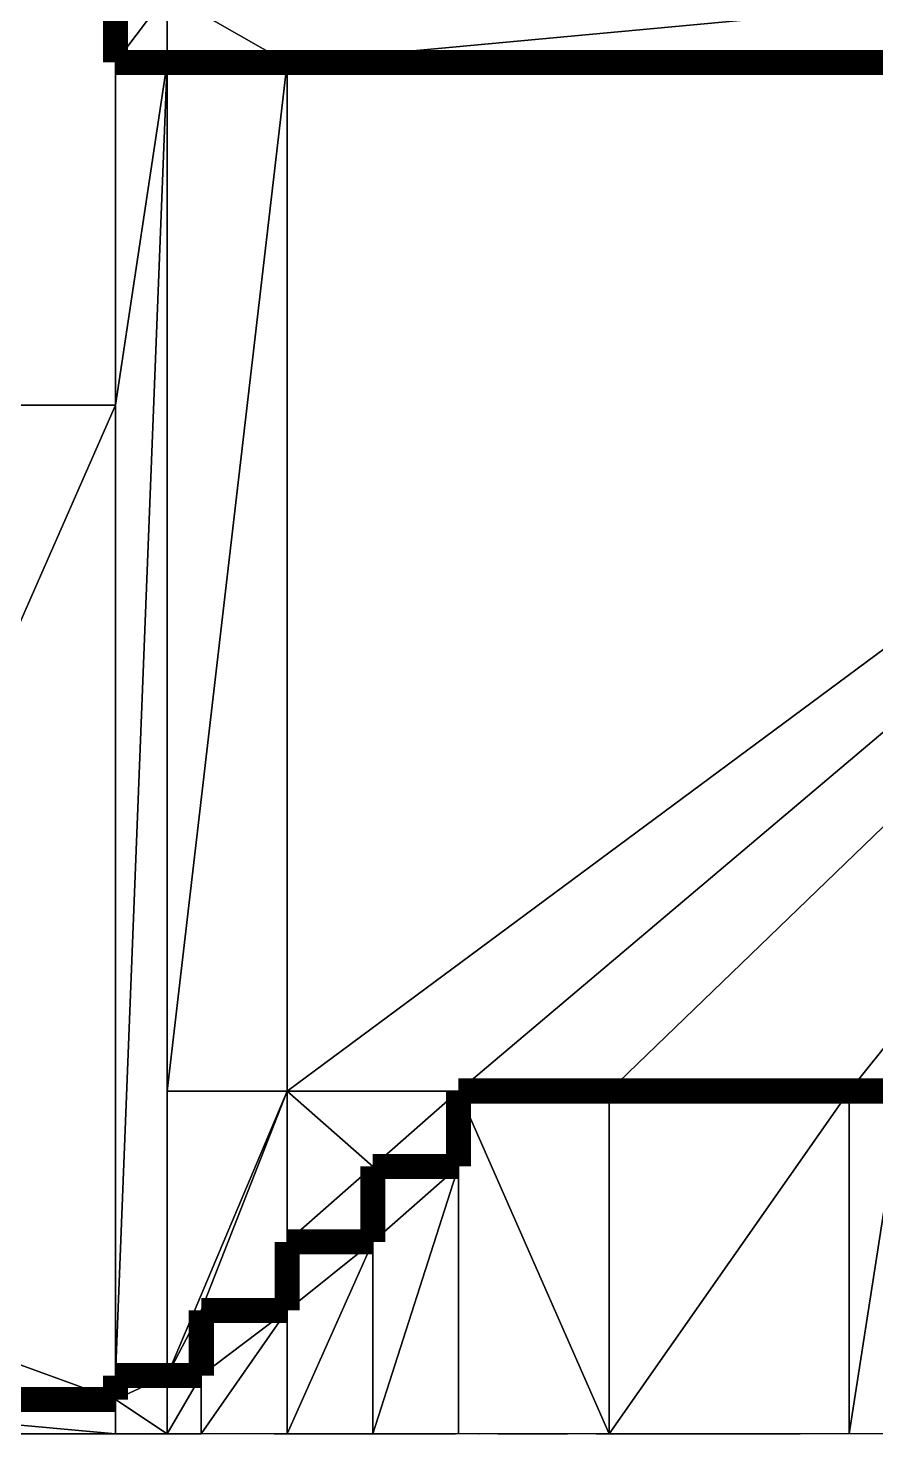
# Model space of a CAD drawing. Extents: x -8.7 to 13.2, y -5.7 to 3.8.
# Drawn here: x -0.156 to 2.317, y -5.648 to -1.548 of the extents above; entities that cross this region are included whole.
import ezdxf

# ---------------------------------------------------------------- set-up
doc = ezdxf.new("R2010")
doc.units = 0
doc.layers.get('0').update_dxf_attribs({"linetype": 'CONTINUOUS'})
doc.layers.add('SECTIONCUTEDGES', color=7, linetype='CONTINUOUS')

msp = doc.modelspace()

# ---------------------------------------------------------------- linework, layer by layer
for p, q in [((0.0992, -1.6478), (0.0992, -2.6478)), ((0.2492, -1.6478), (0.2492, -4.6478)), ((0.5992, -4.6478), (0.5992, -1.6478)), ((0.0992, -2.6478), (-1.0008, -2.6478)), ((0.0992, -2.6478), (0.0992, -5.4778)), ((0.2492, -5.4778), (0.2492, -4.6478)), ((0.2492, -4.6478), (0.5992, -4.6478)), ((0.5992, -4.6478), (1.0992, -4.6478)), ((1.539, -5.6478), (1.539, -4.6478)), ((2.239, -5.6478), (2.239, -4.6478)), ((1.0992, -5.6478), (1.0992, -4.8678)), ((0.8492, -5.6478), (0.8492, -5.0878)), ((0.5992, -5.6478), (0.5992, -5.2878)), ((0.2492, -5.6478), (0.2492, -5.4778)), ((0.3492, -5.6478), (0.3492, -5.4778)), ((0.0992, -5.6478), (0.0992, -5.5478)), ((-1.0008, -5.6478), (0.0992, -5.6478)), ((0.0992, -5.6478), (0.2492, -5.6478)), ((0.2492, -5.6478), (0.3492, -5.6478)), ((0.5992, -5.6478), (0.3492, -5.6478)), ((0.539, -5.6478), (0.5391, -5.6478)), ((0.5391, -5.6478), (0.5393, -5.6478)), ((0.5621, -5.6478), (0.5624, -5.6478)), ((0.5624, -5.6478), (0.5628, -5.6478)), ((0.5628, -5.6478), (0.5633, -5.6478)), ((0.5633, -5.6478), (0.5639, -5.6478)), ((0.5639, -5.6478), (0.5646, -5.6478)), ((0.564, -5.6478), (1.0565, -5.6478)), ((0.5646, -5.6478), (0.5654, -5.6478)), ((0.5654, -5.6478), (0.5662, -5.6478)), ((0.5662, -5.6478), (0.5672, -5.6478)), ((0.5672, -5.6478), (0.5682, -5.6478)), ((0.5682, -5.6478), (0.5693, -5.6478)), ((0.5693, -5.6478), (0.5705, -5.6478)), ((0.5705, -5.6478), (0.5718, -5.6478)), ((0.5718, -5.6478), (0.5731, -5.6478)), ((0.5731, -5.6478), (0.5745, -5.6478)), ((0.5745, -5.6478), (0.5759, -5.6478)), ((0.5759, -5.6478), (0.5774, -5.6478)), ((0.5774, -5.6478), (0.5789, -5.6478)), ((0.5789, -5.6478), (0.5804, -5.6478)), ((0.5804, -5.6478), (0.582, -5.6478)), ((0.582, -5.6478), (0.5836, -5.6478)), ((0.5836, -5.6478), (0.5852, -5.6478)), ((0.5852, -5.6478), (0.5868, -5.6478)), ((0.587, -5.6478), (0.6387, -5.6478)), ((0.5992, -5.6478), (0.8492, -5.6478)), ((0.6387, -5.6478), (0.647, -5.6478)), ((0.647, -5.6478), (0.6519, -5.6478)), ((0.6519, -5.6478), (0.6578, -5.6478)), ((0.6578, -5.6478), (0.6646, -5.6478)), ((0.6646, -5.6478), (0.6723, -5.6478)), ((0.6723, -5.6478), (0.6809, -5.6478)), ((0.6809, -5.6478), (0.689, -5.6478)), ((0.6849, -5.6478), (0.6856, -5.6478)), ((0.6856, -5.6478), (0.6875, -5.6478)), ((0.6875, -5.6478), (0.6906, -5.6478)), ((0.689, -5.6478), (0.6978, -5.6478)), ((0.6906, -5.6478), (0.695, -5.6478)), ((0.695, -5.6478), (0.6988, -5.6478)), ((0.6978, -5.6478), (0.7073, -5.6478)), ((0.6988, -5.6478), (0.7034, -5.6478)), ((0.7034, -5.6478), (0.7087, -5.6478)), ((0.7073, -5.6478), (0.7174, -5.6478)), ((0.7087, -5.6478), (0.7148, -5.6478)), ((0.7148, -5.6478), (0.7215, -5.6478)), ((0.7174, -5.6478), (0.7281, -5.6478)), ((0.7215, -5.6478), (0.7275, -5.6478)), ((0.7275, -5.6478), (0.7339, -5.6478)), ((0.7281, -5.6478), (0.7394, -5.6478)), ((0.7339, -5.6478), (0.7409, -5.6478)), ((0.7394, -5.6478), (0.7475, -5.6478)), ((0.7409, -5.6478), (0.7483, -5.6478)), ((0.7475, -5.6478), (0.7559, -5.6478)), ((0.7483, -5.6478), (0.7562, -5.6478)), ((0.7559, -5.6478), (0.7646, -5.6478)), ((0.7562, -5.6478), (0.7645, -5.6478)), ((0.7588, -5.6478), (0.7589, -5.6478)), ((0.7589, -5.6478), (0.7592, -5.6478)), ((0.7592, -5.6478), (0.7598, -5.6478)), ((0.7598, -5.6478), (0.7605, -5.6478)), ((0.7605, -5.6478), (0.7615, -5.6478)), ((0.7615, -5.6478), (0.7626, -5.6478)), ((0.7626, -5.6478), (0.764, -5.6478)), ((0.764, -5.6478), (0.7655, -5.6478)), ((0.7645, -5.6478), (0.7697, -5.6478)), ((0.7646, -5.6478), (0.7734, -5.6478)), ((0.7655, -5.6478), (0.7672, -5.6478)), ((0.7672, -5.6478), (0.7692, -5.6478)), ((0.7692, -5.6478), (0.7712, -5.6478)), ((0.7697, -5.6478), (0.7751, -5.6478)), ((0.7712, -5.6478), (0.7735, -5.6478)), ((0.7734, -5.6478), (0.7824, -5.6478)), ((0.7735, -5.6478), (0.7759, -5.6478)), ((0.7751, -5.6478), (0.7807, -5.6478)), ((0.7759, -5.6478), (0.7784, -5.6478)), ((0.7784, -5.6478), (0.781, -5.6478)), ((0.7807, -5.6478), (0.7864, -5.6478)), ((0.781, -5.6478), (0.7838, -5.6478)), ((0.7824, -5.6478), (0.7915, -5.6478)), ((0.7838, -5.6478), (0.7867, -5.6478)), ((0.7864, -5.6478), (0.7922, -5.6478)), ((0.7867, -5.6478), (0.7897, -5.6478)), ((0.7897, -5.6478), (0.7927, -5.6478)), ((0.7915, -5.6478), (0.8007, -5.6478)), ((0.7922, -5.6478), (0.7981, -5.6478)), ((0.7927, -5.6478), (0.7959, -5.6478)), ((0.7959, -5.6478), (0.7991, -5.6478)), ((0.7981, -5.6478), (0.804, -5.6478)), ((0.7991, -5.6478), (0.8023, -5.6478)), ((0.8007, -5.6478), (0.8099, -5.6478)), ((0.8023, -5.6478), (0.8055, -5.6478)), ((0.804, -5.6478), (0.8099, -5.6478)), ((0.8055, -5.6478), (0.8088, -5.6478)), ((0.8088, -5.6478), (0.8121, -5.6478)), ((0.8099, -5.6478), (0.8192, -5.6478)), ((0.8099, -5.6478), (0.8159, -5.6478)), ((0.8121, -5.6478), (0.8153, -5.6478)), ((0.8153, -5.6478), (0.8186, -5.6478)), ((0.8159, -5.6478), (0.8218, -5.6478)), ((0.8186, -5.6478), (0.8218, -5.6478)), ((0.8192, -5.6478), (0.8284, -5.6478)), ((0.8218, -5.6478), (0.8277, -5.6478)), ((0.8218, -5.6478), (0.8249, -5.6478)), ((0.8249, -5.6478), (0.828, -5.6478)), ((0.8277, -5.6478), (0.8335, -5.6478)), ((0.828, -5.6478), (0.8309, -5.6478)), ((0.8284, -5.6478), (0.8375, -5.6478)), ((0.8309, -5.6478), (0.8338, -5.6478)), ((0.8335, -5.6478), (0.8392, -5.6478)), ((0.8338, -5.6478), (0.8366, -5.6478)), ((0.8366, -5.6478), (0.8393, -5.6478)), ((0.8375, -5.6478), (0.8465, -5.6478)), ((0.8392, -5.6478), (0.8447, -5.6478)), ((0.8393, -5.6478), (0.8418, -5.6478)), ((0.8418, -5.6478), (0.8442, -5.6478)), ((0.8442, -5.6478), (0.8464, -5.6478)), ((0.8447, -5.6478), (0.8502, -5.6478)), ((0.8464, -5.6478), (0.8485, -5.6478)), ((0.8465, -5.6478), (0.8553, -5.6478)), ((0.8485, -5.6478), (0.8504, -5.6478)), ((1.0992, -5.6478), (0.8492, -5.6478)), ((0.8502, -5.6478), (0.8554, -5.6478)), ((0.8504, -5.6478), (0.8521, -5.6478)), ((0.8521, -5.6478), (0.8537, -5.6478)), ((0.8537, -5.6478), (0.855, -5.6478)), ((0.855, -5.6478), (0.8562, -5.6478)), ((0.8553, -5.6478), (0.8639, -5.6478)), ((0.8554, -5.6478), (0.8637, -5.6478)), ((0.8562, -5.6478), (0.8571, -5.6478)), ((0.8571, -5.6478), (0.8579, -5.6478)), ((0.8579, -5.6478), (0.8584, -5.6478)), ((0.8584, -5.6478), (0.8587, -5.6478)), ((0.8587, -5.6478), (0.8588, -5.6478)), ((0.8637, -5.6478), (0.8715, -5.6478)), ((0.8639, -5.6478), (0.8724, -5.6478)), ((0.8641, -5.6478), (0.8642, -5.6478)), ((0.8641, -5.6478), (0.8646, -5.6478)), ((0.8642, -5.6478), (0.8651, -5.6478)), ((0.8646, -5.6478), (0.8659, -5.6478)), ((0.8659, -5.6478), (0.868, -5.6478)), ((0.868, -5.6478), (0.8707, -5.6478)), ((0.8707, -5.6478), (0.8742, -5.6478)), ((0.8715, -5.6478), (0.8789, -5.6478)), ((0.8724, -5.6478), (0.8805, -5.6478)), ((0.8742, -5.6478), (0.8784, -5.6478)), ((0.8784, -5.6478), (0.8832, -5.6478)), ((0.8789, -5.6478), (0.8859, -5.6478)), ((0.8805, -5.6478), (0.8917, -5.6478)), ((0.8832, -5.6478), (0.8887, -5.6478)), ((0.8859, -5.6478), (0.8924, -5.6478)), ((0.8887, -5.6478), (0.8949, -5.6478)), ((0.8917, -5.6478), (0.9025, -5.6478)), ((0.8924, -5.6478), (0.8983, -5.6478)), ((0.8949, -5.6478), (0.9017, -5.6478)), ((0.8983, -5.6478), (0.9051, -5.6478)), ((0.9017, -5.6478), (0.909, -5.6478)), ((0.9025, -5.6478), (0.9126, -5.6478)), ((0.9051, -5.6478), (0.9111, -5.6478)), ((0.909, -5.6478), (0.917, -5.6478)), ((0.9111, -5.6478), (0.9165, -5.6478)), ((0.9126, -5.6478), (0.9221, -5.6478)), ((0.9165, -5.6478), (0.9211, -5.6478)), ((0.917, -5.6478), (0.9254, -5.6478)), ((0.9211, -5.6478), (0.9249, -5.6478)), ((0.9221, -5.6478), (0.9309, -5.6478)), ((0.9249, -5.6478), (0.9293, -5.6478)), ((0.9254, -5.6478), (0.9343, -5.6478)), ((0.9293, -5.6478), (0.9324, -5.6478)), ((0.9309, -5.6478), (0.939, -5.6478)), ((0.9324, -5.6478), (0.9343, -5.6478)), ((0.9343, -5.6478), (0.9349, -5.6478)), ((0.9343, -5.6478), (0.9437, -5.6478)), ((0.939, -5.6478), (0.9476, -5.6478)), ((0.939, -5.6478), (0.949, -5.6478)), ((0.9402, -5.6478), (1.0877, -5.6478)), ((0.9437, -5.6478), (0.9535, -5.6478)), ((0.9476, -5.6478), (0.9553, -5.6478)), ((0.9535, -5.6478), (0.9637, -5.6478)), ((0.9553, -5.6478), (0.9621, -5.6478)), ((0.9591, -5.6478), (0.96, -5.6478)), ((0.96, -5.6478), (0.9619, -5.6478)), ((0.9619, -5.6478), (0.9648, -5.6478)), ((0.9621, -5.6478), (0.968, -5.6478)), ((0.9637, -5.6478), (0.9741, -5.6478)), ((0.9648, -5.6478), (0.9685, -5.6478)), ((0.968, -5.6478), (0.9728, -5.6478)), ((0.9685, -5.6478), (0.9732, -5.6478)), ((0.9728, -5.6478), (0.9812, -5.6478)), ((0.9732, -5.6478), (0.9788, -5.6478)), ((0.9741, -5.6478), (0.9849, -5.6478)), ((0.9788, -5.6478), (0.9852, -5.6478)), ((0.9849, -5.6478), (0.9959, -5.6478)), ((0.9852, -5.6478), (0.9925, -5.6478)), ((0.9925, -5.6478), (1.0006, -5.6478)), ((0.9959, -5.6478), (1.0071, -5.6478)), ((1.0006, -5.6478), (1.0094, -5.6478)), ((1.0094, -5.6478), (1.019, -5.6478)), ((1.019, -5.6478), (1.0194, -5.6478)), ((1.0369, -5.6478), (1.0385, -5.6478)), ((1.0385, -5.6478), (1.04, -5.6478)), ((1.04, -5.6478), (1.0416, -5.6478)), ((1.0416, -5.6478), (1.0431, -5.6478)), ((1.0431, -5.6478), (1.0446, -5.6478)), ((1.0446, -5.6478), (1.0461, -5.6478)), ((1.0461, -5.6478), (1.0475, -5.6478)), ((1.0475, -5.6478), (1.0489, -5.6478)), ((1.0489, -5.6478), (1.0503, -5.6478)), ((1.0503, -5.6478), (1.0516, -5.6478)), ((1.0516, -5.6478), (1.0528, -5.6478)), ((1.0528, -5.6478), (1.054, -5.6478)), ((1.054, -5.6478), (1.0551, -5.6478)), ((1.0551, -5.6478), (1.0561, -5.6478)), ((1.0561, -5.6478), (1.0571, -5.6478)), ((1.0571, -5.6478), (1.058, -5.6478)), ((1.058, -5.6478), (1.0588, -5.6478)), ((1.0588, -5.6478), (1.0595, -5.6478)), ((1.0595, -5.6478), (1.0601, -5.6478)), ((1.0601, -5.6478), (1.0607, -5.6478)), ((1.0607, -5.6478), (1.0611, -5.6478)), ((1.0611, -5.6478), (1.0614, -5.6478)), ((1.0614, -5.6478), (1.0617, -5.6478)), ((1.0813, -5.6478), (1.0814, -5.6478)), ((1.0814, -5.6478), (1.0815, -5.6478)), ((1.0877, -5.6478), (1.0904, -5.6478)), ((1.0877, -5.6478), (1.089, -5.6478)), ((1.089, -5.6478), (1.0904, -5.6478)), ((1.539, -5.6478), (1.0992, -5.6478)), ((1.214, -5.6478), (1.0992, -5.6478)), ((1.214, -5.6478), (1.0992, -5.6478)), ((1.1587, -5.6478), (1.1591, -5.6478)), ((1.214, -5.6478), (1.221, -5.6478)), ((1.221, -5.6478), (1.214, -5.6478)), ((1.221, -5.6478), (1.2281, -5.6478)), ((1.2281, -5.6478), (1.221, -5.6478)), ((1.2281, -5.6478), (1.2354, -5.6478)), ((1.2354, -5.6478), (1.2281, -5.6478)), ((1.2427, -5.6478), (1.2354, -5.6478)), ((1.2354, -5.6478), (1.2427, -5.6478)), ((1.239, -5.6478), (1.259, -5.6478)), ((1.2427, -5.6478), (1.25, -5.6478)), ((1.25, -5.6478), (1.2427, -5.6478)), ((1.2446, -5.6478), (1.4175, -5.6478)), ((1.2574, -5.6478), (1.25, -5.6478)), ((1.25, -5.6478), (1.2574, -5.6478)), ((1.2574, -5.6478), (1.2648, -5.6478)), ((1.2648, -5.6478), (1.2574, -5.6478)), ((1.2647, -5.6478), (1.2648, -5.6478)), ((1.2648, -5.6478), (1.2653, -5.6478)), ((1.2648, -5.6478), (1.2721, -5.6478)), ((1.2721, -5.6478), (1.2648, -5.6478)), ((1.2653, -5.6478), (1.266, -5.6478)), ((1.266, -5.6478), (1.267, -5.6478)), ((1.267, -5.6478), (1.2682, -5.6478)), ((1.2682, -5.6478), (1.2697, -5.6478)), ((1.2697, -5.6478), (1.2715, -5.6478)), ((1.2715, -5.6478), (1.2735, -5.6478)), ((1.2794, -5.6478), (1.2721, -5.6478)), ((1.2721, -5.6478), (1.2794, -5.6478)), ((1.2735, -5.6478), (1.2758, -5.6478)), ((1.2758, -5.6478), (1.2783, -5.6478)), ((1.2783, -5.6478), (1.2811, -5.6478)), ((1.2794, -5.6478), (1.2865, -5.6478)), ((1.2865, -5.6478), (1.2794, -5.6478)), ((1.2811, -5.6478), (1.284, -5.6478)), ((1.284, -5.6478), (1.2872, -5.6478)), ((1.2865, -5.6478), (1.2935, -5.6478)), ((1.2935, -5.6478), (1.2865, -5.6478)), ((1.2872, -5.6478), (1.2905, -5.6478)), ((1.2905, -5.6478), (1.2941, -5.6478)), ((1.2935, -5.6478), (1.3004, -5.6478)), ((1.3004, -5.6478), (1.2935, -5.6478)), ((1.2941, -5.6478), (1.2977, -5.6478)), ((1.2977, -5.6478), (1.3015, -5.6478)), ((1.3004, -5.6478), (1.307, -5.6478)), ((1.307, -5.6478), (1.3004, -5.6478)), ((1.3015, -5.6478), (1.3055, -5.6478)), ((1.3055, -5.6478), (1.3095, -5.6478)), ((1.307, -5.6478), (1.3135, -5.6478)), ((1.3135, -5.6478), (1.307, -5.6478)), ((1.3095, -5.6478), (1.3137, -5.6478)), ((1.3135, -5.6478), (1.3197, -5.6478)), ((1.3197, -5.6478), (1.3135, -5.6478)), ((1.3137, -5.6478), (1.3179, -5.6478)), ((1.3179, -5.6478), (1.3221, -5.6478)), ((1.3197, -5.6478), (1.3256, -5.6478)), ((1.3256, -5.6478), (1.3197, -5.6478)), ((1.3221, -5.6478), (1.3264, -5.6478)), ((1.3256, -5.6478), (1.3312, -5.6478)), ((1.3312, -5.6478), (1.3256, -5.6478)), ((1.3264, -5.6478), (1.3307, -5.6478)), ((1.3307, -5.6478), (1.3351, -5.6478)), ((1.3312, -5.6478), (1.3365, -5.6478)), ((1.3365, -5.6478), (1.3312, -5.6478)), ((1.3351, -5.6478), (1.3394, -5.6478)), ((1.3365, -5.6478), (1.3415, -5.6478)), ((1.3415, -5.6478), (1.3365, -5.6478)), ((1.3394, -5.6478), (1.3436, -5.6478)), ((1.3415, -5.6478), (1.3461, -5.6478)), ((1.3461, -5.6478), (1.3415, -5.6478)), ((1.3436, -5.6478), (1.3478, -5.6478)), ((1.3461, -5.6478), (1.3503, -5.6478)), ((1.3503, -5.6478), (1.3461, -5.6478)), ((1.3478, -5.6478), (1.352, -5.6478)), ((1.3503, -5.6478), (1.3542, -5.6478)), ((1.3542, -5.6478), (1.3503, -5.6478)), ((1.352, -5.6478), (1.356, -5.6478)), ((1.3542, -5.6478), (1.3576, -5.6478)), ((1.3576, -5.6478), (1.3542, -5.6478)), ((1.356, -5.6478), (1.36, -5.6478)), ((1.3576, -5.6478), (1.3606, -5.6478)), ((1.3606, -5.6478), (1.3576, -5.6478)), ((1.36, -5.6478), (1.3638, -5.6478)), ((1.3606, -5.6478), (1.3631, -5.6478)), ((1.3631, -5.6478), (1.3606, -5.6478)), ((1.3631, -5.6478), (1.3653, -5.6478)), ((1.3653, -5.6478), (1.3631, -5.6478)), ((1.3638, -5.6478), (1.3674, -5.6478)), ((1.3669, -5.6478), (1.3653, -5.6478)), ((1.3653, -5.6478), (1.3669, -5.6478)), ((1.3681, -5.6478), (1.3669, -5.6478)), ((1.3669, -5.6478), (1.3681, -5.6478)), ((1.3674, -5.6478), (1.3709, -5.6478)), ((1.3681, -5.6478), (1.3688, -5.6478)), ((1.3688, -5.6478), (1.3681, -5.6478)), ((1.3688, -5.6478), (1.369, -5.6478)), ((1.369, -5.6478), (1.3688, -5.6478)), ((1.3709, -5.6478), (1.3743, -5.6478)), ((1.3743, -5.6478), (1.3774, -5.6478)), ((1.3774, -5.6478), (1.3804, -5.6478)), ((1.3804, -5.6478), (1.3831, -5.6478)), ((1.3831, -5.6478), (1.3857, -5.6478)), ((1.3857, -5.6478), (1.3879, -5.6478)), ((1.3879, -5.6478), (1.39, -5.6478)), ((1.39, -5.6478), (1.3918, -5.6478)), ((1.3918, -5.6478), (1.3933, -5.6478)), ((1.3933, -5.6478), (1.3945, -5.6478)), ((1.3945, -5.6478), (1.3955, -5.6478)), ((1.3955, -5.6478), (1.3962, -5.6478)), ((1.3962, -5.6478), (1.3966, -5.6478)), ((1.3966, -5.6478), (1.3968, -5.6478)), ((1.5006, -5.6478), (1.6734, -5.6478)), ((1.5118, -5.6478), (1.512, -5.6478)), ((1.512, -5.6478), (1.5128, -5.6478)), ((1.5128, -5.6478), (1.5152, -5.6478)), ((1.5152, -5.6478), (1.5192, -5.6478)), ((1.5192, -5.6478), (1.5248, -5.6478)), ((1.5207, -5.6478), (1.5208, -5.6478)), ((1.5208, -5.6478), (1.5212, -5.6478)), ((1.5212, -5.6478), (1.5219, -5.6478)), ((1.5219, -5.6478), (1.5229, -5.6478)), ((1.5229, -5.6478), (1.5242, -5.6478)), ((1.5231, -5.6478), (1.5297, -5.6478)), ((1.5242, -5.6478), (1.5257, -5.6478)), ((1.5248, -5.6478), (1.5294, -5.6478)), ((1.5257, -5.6478), (1.5275, -5.6478)), ((1.5275, -5.6478), (1.5295, -5.6478)), ((1.5294, -5.6478), (1.5352, -5.6478)), ((1.5295, -5.6478), (1.5318, -5.6478)), ((1.5297, -5.6478), (1.5381, -5.6478)), ((1.5318, -5.6478), (1.5343, -5.6478)), ((1.5343, -5.6478), (1.5371, -5.6478)), ((1.5352, -5.6478), (1.5423, -5.6478)), ((1.5371, -5.6478), (1.54, -5.6478)), ((1.5381, -5.6478), (1.5484, -5.6478)), ((2.239, -5.6478), (1.539, -5.6478)), ((1.54, -5.6478), (1.5432, -5.6478)), ((1.5423, -5.6478), (1.5424, -5.6478)), ((1.5424, -5.6478), (1.5425, -5.6478)), ((1.5425, -5.6478), (1.5427, -5.6478)), ((1.5427, -5.6478), (1.543, -5.6478)), ((1.543, -5.6478), (1.5434, -5.6478)), ((1.5432, -5.6478), (1.5465, -5.6478)), ((1.5434, -5.6478), (1.5438, -5.6478)), ((1.5438, -5.6478), (1.5443, -5.6478)), ((1.5443, -5.6478), (1.5449, -5.6478)), ((1.5449, -5.6478), (1.5455, -5.6478)), ((1.5455, -5.6478), (1.5462, -5.6478)), ((1.5462, -5.6478), (1.547, -5.6478)), ((1.5465, -5.6478), (1.55, -5.6478)), ((1.547, -5.6478), (1.5478, -5.6478)), ((1.5478, -5.6478), (1.5487, -5.6478)), ((1.5484, -5.6478), (1.5606, -5.6478)), ((1.5487, -5.6478), (1.5496, -5.6478)), ((1.5496, -5.6478), (1.5505, -5.6478)), ((1.55, -5.6478), (1.5537, -5.6478)), ((1.5505, -5.6478), (1.5515, -5.6478)), ((1.5515, -5.6478), (1.5526, -5.6478)), ((1.5526, -5.6478), (1.5537, -5.6478)), ((1.5537, -5.6478), (1.5575, -5.6478)), ((1.5537, -5.6478), (1.5548, -5.6478)), ((1.5548, -5.6478), (1.8036, -5.6478)), ((1.5548, -5.6478), (1.5552, -5.6478)), ((1.5552, -5.6478), (1.5567, -5.6478)), ((1.5567, -5.6478), (1.5587, -5.6478)), ((1.5575, -5.6478), (1.5614, -5.6478)), ((1.5587, -5.6478), (1.5611, -5.6478)), ((1.5606, -5.6478), (1.5616, -5.6478)), ((1.5611, -5.6478), (1.564, -5.6478)), ((1.5614, -5.6478), (1.5655, -5.6478)), ((1.5616, -5.6478), (1.5628, -5.6478)), ((1.5628, -5.6478), (1.5642, -5.6478)), ((1.564, -5.6478), (1.5673, -5.6478)), ((1.5642, -5.6478), (1.5659, -5.6478)), ((1.5655, -5.6478), (1.5696, -5.6478)), ((1.5659, -5.6478), (1.5678, -5.6478)), ((1.5673, -5.6478), (1.571, -5.6478)), ((1.5678, -5.6478), (1.5699, -5.6478)), ((1.5696, -5.6478), (1.5738, -5.6478)), ((1.5699, -5.6478), (1.5721, -5.6478)), ((1.571, -5.6478), (1.5751, -5.6478)), ((1.5721, -5.6478), (1.5746, -5.6478)), ((1.5738, -5.6478), (1.5781, -5.6478)), ((1.5746, -5.6478), (1.5773, -5.6478)), ((1.5751, -5.6478), (1.5823, -5.6478)), ((1.5773, -5.6478), (1.5801, -5.6478)), ((1.5781, -5.6478), (1.5824, -5.6478)), ((1.5801, -5.6478), (1.5831, -5.6478)), ((1.5823, -5.6478), (1.5901, -5.6478)), ((1.5824, -5.6478), (1.5867, -5.6478)), ((1.5831, -5.6478), (1.5862, -5.6478)), ((1.5862, -5.6478), (1.5895, -5.6478)), ((1.5867, -5.6478), (1.591, -5.6478)), ((1.5895, -5.6478), (1.5928, -5.6478)), ((1.5901, -5.6478), (1.5984, -5.6478)), ((1.591, -5.6478), (1.5953, -5.6478)), ((1.5928, -5.6478), (1.5992, -5.6478)), ((1.5953, -5.6478), (1.5996, -5.6478)), ((1.5984, -5.6478), (1.6073, -5.6478)), ((1.5992, -5.6478), (1.6058, -5.6478)), ((1.5996, -5.6478), (1.6038, -5.6478)), ((1.6038, -5.6478), (1.6079, -5.6478)), ((1.6058, -5.6478), (1.6127, -5.6478)), ((1.6073, -5.6478), (1.6166, -5.6478)), ((1.6079, -5.6478), (1.612, -5.6478)), ((1.612, -5.6478), (1.6159, -5.6478)), ((1.6127, -5.6478), (1.6197, -5.6478)), ((1.6159, -5.6478), (1.6197, -5.6478)), ((1.6166, -5.6478), (1.6262, -5.6478)), ((1.6197, -5.6478), (1.6234, -5.6478)), ((1.6197, -5.6478), (1.627, -5.6478)), ((1.6234, -5.6478), (1.6269, -5.6478)), ((1.6262, -5.6478), (1.636, -5.6478)), ((1.6269, -5.6478), (1.6303, -5.6478)), ((1.627, -5.6478), (1.6344, -5.6478)), ((1.6303, -5.6478), (1.6334, -5.6478)), ((1.6334, -5.6478), (1.6364, -5.6478)), ((1.6344, -5.6478), (1.6419, -5.6478)), ((1.636, -5.6478), (1.6462, -5.6478)), ((1.6364, -5.6478), (1.6391, -5.6478)), ((1.6384, -5.6478), (1.6408, -5.6478)), ((1.6391, -5.6478), (1.6416, -5.6478)), ((1.6408, -5.6478), (1.6431, -5.6478)), ((1.6416, -5.6478), (1.6439, -5.6478)), ((1.6419, -5.6478), (1.6495, -5.6478)), ((1.6431, -5.6478), (1.6452, -5.6478)), ((1.6439, -5.6478), (1.6459, -5.6478)), ((1.6452, -5.6478), (1.6473, -5.6478)), ((1.6459, -5.6478), (1.6477, -5.6478)), ((1.6462, -5.6478), (1.6566, -5.6478)), ((1.6473, -5.6478), (1.6493, -5.6478)), ((1.6477, -5.6478), (1.6493, -5.6478)), ((1.6493, -5.6478), (1.6505, -5.6478)), ((1.6493, -5.6478), (1.6511, -5.6478)), ((1.6495, -5.6478), (1.7258, -5.6478)), ((1.6505, -5.6478), (1.6515, -5.6478)), ((1.6511, -5.6478), (1.6528, -5.6478)), ((1.6515, -5.6478), (1.6522, -5.6478)), ((1.6522, -5.6478), (1.6526, -5.6478)), ((1.6526, -5.6478), (1.6528, -5.6478)), ((1.6528, -5.6478), (1.6543, -5.6478)), ((1.6543, -5.6478), (1.6557, -5.6478)), ((1.6557, -5.6478), (1.657, -5.6478)), ((1.6566, -5.6478), (1.6671, -5.6478)), ((1.657, -5.6478), (1.658, -5.6478)), ((1.658, -5.6478), (1.6586, -5.6478)), ((1.6671, -5.6478), (1.6778, -5.6478)), ((1.6778, -5.6478), (1.6885, -5.6478)), ((1.6885, -5.6478), (1.7476, -5.6478)), ((1.7258, -5.6478), (1.8022, -5.6478)), ((1.7476, -5.6478), (1.8068, -5.6478)), ((1.7584, -5.6478), (1.7585, -5.6478)), ((1.7585, -5.6478), (1.7587, -5.6478)), ((1.7587, -5.6478), (1.7592, -5.6478)), ((1.7592, -5.6478), (1.7598, -5.6478)), ((1.7598, -5.6478), (1.7606, -5.6478)), ((1.7606, -5.6478), (1.7616, -5.6478)), ((1.7616, -5.6478), (1.7627, -5.6478)), ((1.7627, -5.6478), (1.764, -5.6478)), ((1.764, -5.6478), (1.7655, -5.6478)), ((1.7655, -5.6478), (1.7671, -5.6478)), ((1.7671, -5.6478), (1.7688, -5.6478)), ((1.7688, -5.6478), (1.7707, -5.6478)), ((1.7707, -5.6478), (1.7727, -5.6478)), ((1.7727, -5.6478), (1.7748, -5.6478)), ((1.7748, -5.6478), (1.777, -5.6478)), ((1.777, -5.6478), (1.7794, -5.6478)), ((1.7781, -5.6478), (1.7781, -5.6478)), ((1.7781, -5.6478), (1.7783, -5.6478)), ((1.7783, -5.6478), (1.7785, -5.6478)), ((1.7785, -5.6478), (1.7789, -5.6478)), ((1.7789, -5.6478), (1.7793, -5.6478)), ((1.7793, -5.6478), (1.7798, -5.6478)), ((1.7794, -5.6478), (1.7818, -5.6478)), ((1.7798, -5.6478), (1.7804, -5.6478)), ((1.7802, -5.6478), (1.7802, -5.6478)), ((1.7802, -5.6478), (1.7803, -5.6478)), ((1.7803, -5.6478), (1.7805, -5.6478)), ((1.7804, -5.6478), (1.7811, -5.6478)), ((1.7805, -5.6478), (1.7808, -5.6478)), ((1.7808, -5.6478), (1.7812, -5.6478)), ((1.7811, -5.6478), (1.7818, -5.6478)), ((1.7812, -5.6478), (1.7817, -5.6478)), ((1.7817, -5.6478), (1.7822, -5.6478)), ((1.7818, -5.6478), (1.7827, -5.6478)), ((1.7818, -5.6478), (1.7843, -5.6478)), ((1.7822, -5.6478), (1.7828, -5.6478)), ((1.7827, -5.6478), (1.7836, -5.6478)), ((1.7828, -5.6478), (1.7835, -5.6478)), ((1.7835, -5.6478), (1.7842, -5.6478)), ((1.7836, -5.6478), (1.7846, -5.6478)), ((1.7842, -5.6478), (1.7851, -5.6478)), ((1.7843, -5.6478), (1.7869, -5.6478)), ((1.7846, -5.6478), (1.7857, -5.6478)), ((1.7851, -5.6478), (1.7859, -5.6478)), ((1.7857, -5.6478), (1.7868, -5.6478)), ((1.7859, -5.6478), (1.7869, -5.6478)), ((1.7868, -5.6478), (1.788, -5.6478)), ((1.7869, -5.6478), (1.7895, -5.6478)), ((1.7869, -5.6478), (1.7879, -5.6478)), ((1.7879, -5.6478), (1.7889, -5.6478)), ((1.788, -5.6478), (1.7892, -5.6478)), ((1.7889, -5.6478), (1.79, -5.6478)), ((1.7892, -5.6478), (1.7905, -5.6478)), ((1.7895, -5.6478), (1.7922, -5.6478)), ((1.79, -5.6478), (1.7912, -5.6478)), ((1.7905, -5.6478), (1.7918, -5.6478)), ((1.7912, -5.6478), (1.7923, -5.6478)), ((1.7918, -5.6478), (1.7932, -5.6478)), ((1.7922, -5.6478), (1.7949, -5.6478)), ((1.7923, -5.6478), (1.7935, -5.6478)), ((1.7932, -5.6478), (1.7946, -5.6478)), ((1.7935, -5.6478), (1.7948, -5.6478)), ((1.7946, -5.6478), (1.796, -5.6478)), ((1.7948, -5.6478), (1.796, -5.6478)), ((1.7949, -5.6478), (1.7976, -5.6478)), ((1.796, -5.6478), (1.7974, -5.6478)), ((1.796, -5.6478), (1.7973, -5.6478)), ((1.7973, -5.6478), (1.7986, -5.6478)), ((1.7974, -5.6478), (1.7989, -5.6478)), ((1.7976, -5.6478), (1.8003, -5.6478)), ((1.7986, -5.6478), (1.7999, -5.6478)), ((1.7989, -5.6478), (1.8003, -5.6478)), ((1.7999, -5.6478), (1.8012, -5.6478)), ((1.8003, -5.6478), (1.8018, -5.6478)), ((1.8003, -5.6478), (1.8031, -5.6478)), ((1.8012, -5.6478), (1.8024, -5.6478)), ((1.8018, -5.6478), (1.8032, -5.6478)), ((1.8022, -5.6478), (1.8786, -5.6478)), ((1.8024, -5.6478), (1.8037, -5.6478)), ((1.8026, -5.6478), (1.8618, -5.6478)), ((1.8031, -5.6478), (1.8058, -5.6478)), ((1.8032, -5.6478), (1.8047, -5.6478)), ((1.8037, -5.6478), (1.805, -5.6478)), ((1.8047, -5.6478), (1.8061, -5.6478)), ((1.805, -5.6478), (1.8062, -5.6478)), ((1.8058, -5.6478), (1.8085, -5.6478)), ((1.8061, -5.6478), (1.8075, -5.6478)), ((1.8062, -5.6478), (1.8074, -5.6478)), ((1.8074, -5.6478), (1.8086, -5.6478)), ((1.8075, -5.6478), (1.8089, -5.6478)), ((1.8085, -5.6478), (1.8112, -5.6478)), ((1.8086, -5.6478), (1.8097, -5.6478)), ((1.8089, -5.6478), (1.8102, -5.6478)), ((1.8097, -5.6478), (1.8108, -5.6478)), ((1.8102, -5.6478), (1.8115, -5.6478)), ((1.8108, -5.6478), (1.8119, -5.6478)), ((1.8112, -5.6478), (1.8138, -5.6478)), ((1.8115, -5.6478), (1.8127, -5.6478)), ((1.8119, -5.6478), (1.8129, -5.6478)), ((1.8127, -5.6478), (1.8139, -5.6478)), ((1.8129, -5.6478), (1.8138, -5.6478)), ((1.8138, -5.6478), (1.8164, -5.6478)), ((1.8138, -5.6478), (1.8147, -5.6478)), ((1.8139, -5.6478), (1.815, -5.6478)), ((1.8147, -5.6478), (1.8155, -5.6478)), ((1.815, -5.6478), (1.8161, -5.6478)), ((1.8155, -5.6478), (1.8163, -5.6478)), ((1.8161, -5.6478), (1.8171, -5.6478)), ((1.8163, -5.6478), (1.8169, -5.6478)), ((1.8164, -5.6478), (1.8189, -5.6478)), ((1.8169, -5.6478), (1.8176, -5.6478)), ((1.8171, -5.6478), (1.818, -5.6478)), ((1.8176, -5.6478), (1.8181, -5.6478)), ((1.818, -5.6478), (1.8188, -5.6478)), ((1.8181, -5.6478), (1.8185, -5.6478)), ((1.8185, -5.6478), (1.8189, -5.6478)), ((1.8188, -5.6478), (1.8196, -5.6478)), ((1.8189, -5.6478), (1.8213, -5.6478)), ((1.8189, -5.6478), (1.8192, -5.6478)), ((1.8192, -5.6478), (1.8194, -5.6478)), ((1.8194, -5.6478), (1.8195, -5.6478)), ((1.8195, -5.6478), (1.8196, -5.6478)), ((1.8196, -5.6478), (1.8203, -5.6478)), ((1.8203, -5.6478), (1.8209, -5.6478)), ((1.8209, -5.6478), (1.8214, -5.6478)), ((1.8213, -5.6478), (1.8237, -5.6478)), ((1.8214, -5.6478), (1.8218, -5.6478)), ((1.8218, -5.6478), (1.8222, -5.6478)), ((1.8222, -5.6478), (1.8224, -5.6478)), ((1.8224, -5.6478), (1.8225, -5.6478)), ((1.8225, -5.6478), (1.8226, -5.6478)), ((1.8237, -5.6478), (1.8259, -5.6478)), ((1.8259, -5.6478), (1.828, -5.6478)), ((1.828, -5.6478), (1.83, -5.6478)), ((1.83, -5.6478), (1.8319, -5.6478)), ((1.8319, -5.6478), (1.8336, -5.6478)), ((1.8336, -5.6478), (1.8352, -5.6478)), ((1.8352, -5.6478), (1.8367, -5.6478)), ((1.8367, -5.6478), (1.838, -5.6478)), ((1.838, -5.6478), (1.8391, -5.6478)), ((1.8391, -5.6478), (1.8401, -5.6478)), ((1.8401, -5.6478), (1.8409, -5.6478)), ((1.8409, -5.6478), (1.8415, -5.6478)), ((1.8415, -5.6478), (1.8419, -5.6478)), ((1.8419, -5.6478), (1.8422, -5.6478)), ((1.8422, -5.6478), (1.8423, -5.6478)), ((1.8618, -5.6478), (1.9209, -5.6478)), ((1.8786, -5.6478), (1.9549, -5.6478)), ((1.9209, -5.6478), (1.9317, -5.6478)), ((1.9317, -5.6478), (1.9424, -5.6478)), ((1.9424, -5.6478), (1.9529, -5.6478)), ((1.9496, -5.6478), (1.9502, -5.6478)), ((1.9502, -5.6478), (1.9513, -5.6478)), ((1.9513, -5.6478), (1.9525, -5.6478)), ((1.9525, -5.6478), (1.9539, -5.6478)), ((1.9529, -5.6478), (1.9633, -5.6478)), ((1.9539, -5.6478), (1.9554, -5.6478)), ((1.9549, -5.6478), (1.9625, -5.6478)), ((1.9554, -5.6478), (1.9571, -5.6478)), ((1.9571, -5.6478), (1.959, -5.6478)), ((1.959, -5.6478), (1.9609, -5.6478)), ((1.9609, -5.6478), (1.963, -5.6478)), ((1.9625, -5.6478), (1.97, -5.6478)), ((1.963, -5.6478), (1.9652, -5.6478)), ((1.9633, -5.6478), (1.9734, -5.6478)), ((1.9652, -5.6478), (1.9674, -5.6478)), ((1.9674, -5.6478), (1.9698, -5.6478)), ((1.97, -5.6478), (1.9774, -5.6478)), ((1.9734, -5.6478), (1.9833, -5.6478)), ((1.9774, -5.6478), (1.9847, -5.6478)), ((1.9833, -5.6478), (1.9929, -5.6478)), ((1.9847, -5.6478), (1.9917, -5.6478)), ((1.9917, -5.6478), (1.9986, -5.6478)), ((1.9929, -5.6478), (2.0022, -5.6478)), ((1.9986, -5.6478), (2.0052, -5.6478)), ((2.0022, -5.6478), (2.011, -5.6478)), ((2.0052, -5.6478), (2.0116, -5.6478)), ((2.011, -5.6478), (2.0194, -5.6478)), ((2.0116, -5.6478), (2.0149, -5.6478)), ((2.0149, -5.6478), (2.0182, -5.6478)), ((2.0182, -5.6478), (2.0213, -5.6478)), ((2.0194, -5.6478), (2.0272, -5.6478)), ((2.0213, -5.6478), (2.0243, -5.6478)), ((2.0243, -5.6478), (2.0271, -5.6478)), ((2.0271, -5.6478), (2.0298, -5.6478)), ((2.0272, -5.6478), (2.0344, -5.6478)), ((2.0298, -5.6478), (2.0323, -5.6478)), ((2.0323, -5.6478), (2.0345, -5.6478)), ((2.0344, -5.6478), (2.0385, -5.6478)), ((2.0345, -5.6478), (2.0366, -5.6478)), ((2.0366, -5.6478), (2.0385, -5.6478)), ((2.0385, -5.6478), (2.0422, -5.6478)), ((2.0385, -5.6478), (2.0402, -5.6478)), ((2.0402, -5.6478), (2.0416, -5.6478)), ((2.0416, -5.6478), (2.0428, -5.6478)), ((2.0422, -5.6478), (2.0455, -5.6478)), ((2.0428, -5.6478), (2.0438, -5.6478)), ((2.0438, -5.6478), (2.056, -5.6478)), ((2.0455, -5.6478), (2.0483, -5.6478)), ((2.0483, -5.6478), (2.0508, -5.6478)), ((2.0508, -5.6478), (2.0528, -5.6478)), ((2.0528, -5.6478), (2.0543, -5.6478)), ((2.0533, -5.6478), (2.0544, -5.6478)), ((2.0543, -5.6478), (2.0547, -5.6478)), ((2.0544, -5.6478), (2.0555, -5.6478)), ((2.0555, -5.6478), (2.0565, -5.6478)), ((2.056, -5.6478), (2.0663, -5.6478)), ((2.0565, -5.6478), (2.0575, -5.6478)), ((2.0575, -5.6478), (2.0585, -5.6478)), ((2.0585, -5.6478), (2.0594, -5.6478)), ((2.0594, -5.6478), (2.0603, -5.6478)), ((2.0603, -5.6478), (2.0611, -5.6478)), ((2.0611, -5.6478), (2.0618, -5.6478)), ((2.0618, -5.6478), (2.0625, -5.6478)), ((2.0625, -5.6478), (2.0632, -5.6478)), ((2.0632, -5.6478), (2.0637, -5.6478)), ((2.0637, -5.6478), (2.0642, -5.6478)), ((2.0642, -5.6478), (2.0647, -5.6478)), ((2.0647, -5.6478), (2.065, -5.6478)), ((2.065, -5.6478), (2.0653, -5.6478)), ((2.0653, -5.6478), (2.0655, -5.6478)), ((2.0655, -5.6478), (2.0657, -5.6478)), ((2.0657, -5.6478), (2.0658, -5.6478)), ((2.0658, -5.6478), (2.0729, -5.6478)), ((2.0663, -5.6478), (2.0748, -5.6478)), ((2.0729, -5.6478), (2.0787, -5.6478)), ((2.0748, -5.6478), (2.0813, -5.6478)), ((2.0787, -5.6478), (2.0832, -5.6478)), ((2.0832, -5.6478), (2.0888, -5.6478)), ((2.0888, -5.6478), (2.0928, -5.6478)), ((2.0928, -5.6478), (2.0952, -5.6478)), ((2.0952, -5.6478), (2.096, -5.6478)), ((2.096, -5.6478), (2.0963, -5.6478)), ((2.3943, -5.6478), (2.239, -5.6478))]:
    msp.add_line(p, q)
at = {"layer": 'SECTIONCUTEDGES'}
for points in [[(0.0992, -1.6478, 0.0731, 0.0731, 0), (0.0992, -1.4478, 0.0731, 0.0731, 0)], [(0.0992, -1.6478, 0.0731, 0.0731, 0), (0.2492, -1.6478, 0.0731, 0.0731, 0)], [(0.5992, -1.6478, 0.0731, 0.0731, 0), (0.2492, -1.6478, 0.0731, 0.0731, 0)], [(4.6492, -1.6478, 0.0731, 0.0731, 0), (0.5992, -1.6478, 0.0731, 0.0731, 0)], [(1.0992, -4.6478, 0.0731, 0.0731, 0), (1.539, -4.6478, 0.0731, 0.0731, 0)], [(1.0992, -4.8678, 0.0731, 0.0731, 0), (1.0992, -4.6478, 0.0731, 0.0731, 0)], [(1.539, -4.6478, 0.0731, 0.0731, 0), (2.239, -4.6478, 0.0731, 0.0731, 0)], [(2.239, -4.6478, 0.0731, 0.0731, 0), (2.3943, -4.6478, 0.0731, 0.0731, 0)], [(0.8492, -5.0878, 0.0731, 0.0731, 0), (0.8492, -4.8678, 0.0731, 0.0731, 0)], [(0.8492, -4.8678, 0.0731, 0.0731, 0), (1.0992, -4.8678, 0.0731, 0.0731, 0)], [(0.5992, -5.0878, 0.0731, 0.0731, 0), (0.8492, -5.0878, 0.0731, 0.0731, 0)], [(0.5992, -5.2878, 0.0731, 0.0731, 0), (0.5992, -5.0878, 0.0731, 0.0731, 0)], [(0.3492, -5.4778, 0.0731, 0.0731, 0), (0.3492, -5.2878, 0.0731, 0.0731, 0)], [(0.3492, -5.2878, 0.0731, 0.0731, 0), (0.5992, -5.2878, 0.0731, 0.0731, 0)], [(0.0992, -5.4778, 0.0731, 0.0731, 0), (0.2492, -5.4778, 0.0731, 0.0731, 0)], [(0.0992, -5.5478, 0.0731, 0.0731, 0), (0.0992, -5.4778, 0.0731, 0.0731, 0)], [(0.2492, -5.4778, 0.0731, 0.0731, 0), (0.3492, -5.4778, 0.0731, 0.0731, 0)], [(-1.0008, -5.5478, 0.0731, 0.0731, 0), (0.0992, -5.5478, 0.0731, 0.0731, 0)]]:
    msp.add_lwpolyline(points, format="xyseb", dxfattribs=at)

# ---------------------------------------------------------------- meshes
at = {"color": 254}
mesh = msp.add_polyface(dxfattribs=at)
corners = [(0.2492, -1.4478), (0.0992, -1.6478), (0.0992, -1.4478), (0.2492, -1.6478), (0.5992, -1.6478), (2.7492, -1.4478), (4.6492, -1.6478), (3.7237, -1.4478), (3.8737, -1.4478), (4.1237, -1.4478), (4.2737, -1.4478), (4.9237, -1.4478), (4.7992, -1.6478), (5.2557, -1.6478), (5.0737, -1.4478), (5.9963, -1.4478), (5.9201, -1.6478), (5.9963, -1.6478)]
mesh.append_faces([[corners[k] for k in face] for face in [(0, 1, 2), (16, 15, 17)]], dxfattribs={"vtx0": -1, "color": 254})
mesh.append_faces([[corners[k] for k in face] for face in [(1, 0, 3), (3, 0, 4), (4, 5, 6), (6, 11, 12), (12, 11, 13), (13, 15, 16)]], dxfattribs={"vtx0": -1, "vtx1": -1, "color": 254})
mesh.append_faces([[corners[k] for k in face] for face in [(4, 0, 5), (6, 5, 7), (6, 7, 8), (6, 8, 9), (6, 9, 10), (6, 10, 11), (13, 11, 14), (13, 14, 15)]], dxfattribs={"vtx0": -1, "vtx2": -1, "color": 254})
mesh = msp.add_polyface(dxfattribs=at)
corners = [(0.2492, -1.6478), (0.0992, -2.6478), (0.0992, -1.6478), (0.0992, -5.4778), (0.2492, -5.4778), (0.2492, -4.6478)]
mesh.append_faces([[corners[k] for k in face] for face in [(0, 1, 2), (4, 0, 5)]], dxfattribs={"vtx0": -1, "color": 254})
mesh.append_faces([[corners[k] for k in face] for face in [(1, 0, 3), (3, 0, 4)]], dxfattribs={"vtx0": -1, "vtx1": -1, "color": 254})
mesh = msp.add_polyface(dxfattribs=at)
corners = [(0.5992, -1.6478), (0.2492, -4.6478), (0.2492, -1.6478), (0.5992, -4.6478)]
mesh.append_faces([[corners[k] for k in face] for face in [(0, 1, 2), (1, 0, 3)]], dxfattribs={"vtx0": -1, "color": 254})
mesh = msp.add_polyface(dxfattribs=at)
corners = [(4.6492, -1.6478), (0.5992, -4.6478), (0.5992, -1.6478), (1.0992, -4.6478), (1.539, -4.6478), (2.239, -4.6478), (2.3943, -4.6478), (2.4022, -4.6478), (2.4206, -4.6478), (2.4482, -4.6478), (2.4833, -4.6478), (2.5234, -4.6478), (2.5657, -4.6478), (2.6075, -4.6478), (2.6457, -4.6478), (2.678, -4.6478), (2.7019, -4.6478), (2.716, -4.6478), (2.7193, -4.6478), (2.7312, -4.6478), (2.7427, -4.6478), (2.7535, -4.6478), (2.7576, -4.6478), (2.758, -4.6478), (2.7584, -4.6478), (2.7586, -4.6478), (2.7589, -4.6478), (2.7593, -4.6478), (2.7599, -4.6478), (2.7607, -4.6478), (2.7616, -4.6478), (2.7627, -4.6478), (2.7782, -4.6478), (2.7783, -4.6478), (2.7785, -4.6478), (2.7787, -4.6478), (2.779, -4.6478), (2.7793, -4.6478), (2.7796, -4.6478), (2.78, -4.6478), (2.7804, -4.6478), (2.7808, -4.6478), (2.7812, -4.6478), (2.7816, -4.6478), (2.7821, -4.6478), (2.7825, -4.6478), (2.783, -4.6478), (2.7835, -4.6478), (2.784, -4.6478), (2.7845, -4.6478), (2.785, -4.6478), (2.7855, -4.6478), (2.7861, -4.6478), (2.7866, -4.6478), (2.7871, -4.6478), (2.7876, -4.6478), (2.7881, -4.6478), (2.7885, -4.6478), (2.789, -4.6478), (2.7937, -4.6478), (2.8012, -4.6478), (2.807, -4.6478), (2.811, -4.6478), (2.8132, -4.6478), (2.8135, -4.6478), (2.8946, -4.6478), (2.8966, -4.6478), (2.8987, -4.6478), (2.9011, -4.6478), (2.9036, -4.6478), (2.9064, -4.6478), (2.9092, -4.6478), (2.9123, -4.6478), (2.9155, -4.6478), (2.9188, -4.6478), (2.9222, -4.6478), (2.9258, -4.6478), (2.9294, -4.6478), (2.9331, -4.6478), (2.9369, -4.6478), (3.0023, -4.6478), (3.05, -4.6478), (3.0681, -4.6478), (3.1341, -4.6478), (3.2001, -4.6478), (3.2181, -4.6478), (3.2659, -4.6478), (3.3313, -4.6478), (3.335, -4.6478), (3.3387, -4.6478), (3.3424, -4.6478), (3.3459, -4.6478), (3.3494, -4.6478), (3.3527, -4.6478), (3.3559, -4.6478), (3.3589, -4.6478), (3.3618, -4.6478), (3.3645, -4.6478), (3.3671, -4.6478), (3.3694, -4.6478), (3.3716, -4.6478), (3.3736, -4.6478), (3.3956, -4.6478), (3.434, -4.6478), (3.4523, -4.6478), (3.4592, -4.6478), (3.491, -4.6478), (3.581, -4.6478), (3.6075, -4.6478), (3.7029, -4.6478), (3.7717, -4.6478), (3.8685, -4.6478), (3.8686, -4.6478), (3.8689, -4.6478), (3.8694, -4.6478), (3.8701, -4.6478), (3.871, -4.6478), (3.8721, -4.6478), (3.8734, -4.6478), (3.8749, -4.6478), (3.8766, -4.6478), (3.8784, -4.6478), (3.8804, -4.6478), (3.8826, -4.6478), (3.8849, -4.6478), (3.8873, -4.6478), (3.8899, -4.6478), (3.8926, -4.6478), (3.8954, -4.6478), (3.8983, -4.6478), (3.9013, -4.6478), (3.9043, -4.6478), (3.9075, -4.6478), (3.9107, -4.6478), (3.9139, -4.6478), (3.9171, -4.6478), (3.9204, -4.6478), (3.9397, -4.6478), (3.9399, -4.6478), (3.9404, -4.6478), (3.941, -4.6478), (3.942, -4.6478), (3.9431, -4.6478), (3.9445, -4.6478), (3.946, -4.6478), (3.9478, -4.6478), (3.9498, -4.6478), (3.952, -4.6478), (3.9543, -4.6478), (3.9569, -4.6478), (3.9595, -4.6478), (3.9624, -4.6478), (3.9653, -4.6478), (3.9684, -4.6478), (3.9717, -4.6478), (3.9747, -4.6478), (3.9751, -4.6478), (3.9763, -4.6478), (3.9782, -4.6478), (3.9809, -4.6478), (3.9843, -4.6478), (3.9884, -4.6478), (3.9933, -4.6478), (3.9988, -4.6478), (4.005, -4.6478), (4.0119, -4.6478), (4.0194, -4.6478), (4.0274, -4.6478), (4.036, -4.6478), (4.0451, -4.6478), (4.0546, -4.6478), (4.0646, -4.6478), (4.075, -4.6478), (4.0857, -4.6478), (4.0968, -4.6478), (4.108, -4.6478), (4.1195, -4.6478), (4.1311, -4.6478), (4.1428, -4.6478), (4.1546, -4.6478), (4.1663, -4.6478), (4.178, -4.6478), (4.1896, -4.6478), (4.2011, -4.6478), (4.2124, -4.6478), (4.2234, -4.6478), (4.2341, -4.6478), (4.2445, -4.6478), (4.2545, -4.6478), (4.264, -4.6478), (4.2731, -4.6478), (4.2817, -4.6478), (4.2898, -4.6478), (4.2972, -4.6478), (4.3041, -4.6478), (4.3103, -4.6478), (4.3158, -4.6478), (4.3207, -4.6478), (4.3248, -4.6478), (4.3283, -4.6478), (4.3309, -4.6478), (4.3328, -4.6478), (4.334, -4.6478), (4.3344, -4.6478), (4.4613, -4.6478), (4.4636, -4.6478), (4.4659, -4.6478), (4.4682, -4.6478), (4.4705, -4.6478), (4.4728, -4.6478), (4.4749, -4.6478), (4.4771, -4.6478), (4.4792, -4.6478), (4.4812, -4.6478), (4.4831, -4.6478), (4.4849, -4.6478), (4.4867, -4.6478), (4.4883, -4.6478), (4.4899, -4.6478), (4.4913, -4.6478), (4.4926, -4.6478), (4.4938, -4.6478), (4.4948, -4.6478), (4.4958, -4.6478), (4.4965, -4.6478), (4.4972, -4.6478), (4.4977, -4.6478), (4.4981, -4.6478), (4.4983, -4.6478), (4.4984, -4.6478), (4.6492, -4.6478)]
mesh.append_faces([[corners[k] for k in face] for face in [(0, 1, 2), (229, 0, 230)]], dxfattribs={"vtx0": -1, "color": 254})
mesh.append_faces([[corners[k] for k in face] for face in [(1, 0, 3), (3, 0, 4), (4, 0, 5), (5, 0, 6), (6, 0, 7), (7, 0, 8), (8, 0, 9), (9, 0, 10), (10, 0, 11), (11, 0, 12), (12, 0, 13), (13, 0, 14), (14, 0, 15), (15, 0, 16), (16, 0, 17), (17, 0, 18), (18, 0, 19), (19, 0, 20), (20, 0, 21), (21, 0, 22), (22, 0, 23), (23, 0, 24), (24, 0, 25), (25, 0, 26), (26, 0, 27), (27, 0, 28), (28, 0, 29), (29, 0, 30), (30, 0, 31), (31, 0, 32), (32, 0, 33), (33, 0, 34), (34, 0, 35), (35, 0, 36), (36, 0, 37), (37, 0, 38), (38, 0, 39), (39, 0, 40), (40, 0, 41), (41, 0, 42), (42, 0, 43), (43, 0, 44), (44, 0, 45), (45, 0, 46), (46, 0, 47), (47, 0, 48), (48, 0, 49), (49, 0, 50), (50, 0, 51), (51, 0, 52), (52, 0, 53), (53, 0, 54), (54, 0, 55), (55, 0, 56), (56, 0, 57), (57, 0, 58), (58, 0, 59), (59, 0, 60), (60, 0, 61), (61, 0, 62), (62, 0, 63), (63, 0, 64), (64, 0, 65), (65, 0, 66), (66, 0, 67), (67, 0, 68), (68, 0, 69), (69, 0, 70), (70, 0, 71), (71, 0, 72), (72, 0, 73), (73, 0, 74), (74, 0, 75), (75, 0, 76), (76, 0, 77), (77, 0, 78), (78, 0, 79), (79, 0, 80), (80, 0, 81), (81, 0, 82), (82, 0, 83), (83, 0, 84), (84, 0, 85), (85, 0, 86), (86, 0, 87), (87, 0, 88), (88, 0, 89), (89, 0, 90), (90, 0, 91), (91, 0, 92), (92, 0, 93), (93, 0, 94), (94, 0, 95), (95, 0, 96), (96, 0, 97), (97, 0, 98), (98, 0, 99), (99, 0, 100), (100, 0, 101), (101, 0, 102), (102, 0, 103), (103, 0, 104), (104, 0, 105), (105, 0, 106), (106, 0, 107), (107, 0, 108), (108, 0, 109), (109, 0, 110), (110, 0, 111), (111, 0, 112), (112, 0, 113), (113, 0, 114), (114, 0, 115), (115, 0, 116), (116, 0, 117), (117, 0, 118), (118, 0, 119), (119, 0, 120), (120, 0, 121), (121, 0, 122), (122, 0, 123), (123, 0, 124), (124, 0, 125), (125, 0, 126), (126, 0, 127), (127, 0, 128), (128, 0, 129), (129, 0, 130), (130, 0, 131), (131, 0, 132), (132, 0, 133), (133, 0, 134), (134, 0, 135), (135, 0, 136), (136, 0, 137), (137, 0, 138), (138, 0, 139), (139, 0, 140), (140, 0, 141), (141, 0, 142), (142, 0, 143), (143, 0, 144), (144, 0, 145), (145, 0, 146), (146, 0, 147), (147, 0, 148), (148, 0, 149), (149, 0, 150), (150, 0, 151), (151, 0, 152), (152, 0, 153), (153, 0, 154), (154, 0, 155), (155, 0, 156), (156, 0, 157), (157, 0, 158), (158, 0, 159), (159, 0, 160), (160, 0, 161), (161, 0, 162), (162, 0, 163), (163, 0, 164), (164, 0, 165), (165, 0, 166), (166, 0, 167), (167, 0, 168), (168, 0, 169), (169, 0, 170), (170, 0, 171), (171, 0, 172), (172, 0, 173), (173, 0, 174), (174, 0, 175), (175, 0, 176), (176, 0, 177), (177, 0, 178), (178, 0, 179), (179, 0, 180), (180, 0, 181), (181, 0, 182), (182, 0, 183), (183, 0, 184), (184, 0, 185), (185, 0, 186), (186, 0, 187), (187, 0, 188), (188, 0, 189), (189, 0, 190), (190, 0, 191), (191, 0, 192), (192, 0, 193), (193, 0, 194), (194, 0, 195), (195, 0, 196), (196, 0, 197), (197, 0, 198), (198, 0, 199), (199, 0, 200), (200, 0, 201), (201, 0, 202), (202, 0, 203), (203, 0, 204), (204, 0, 205), (205, 0, 206), (206, 0, 207), (207, 0, 208), (208, 0, 209), (209, 0, 210), (210, 0, 211), (211, 0, 212), (212, 0, 213), (213, 0, 214), (214, 0, 215), (215, 0, 216), (216, 0, 217), (217, 0, 218), (218, 0, 219), (219, 0, 220), (220, 0, 221), (221, 0, 222), (222, 0, 223), (223, 0, 224), (224, 0, 225), (225, 0, 226), (226, 0, 227), (227, 0, 228), (228, 0, 229)]], dxfattribs={"vtx0": -1, "vtx1": -1, "color": 254})
mesh = msp.add_polyface(dxfattribs=at)
corners = [(0.0992, -2.6478), (-1.0008, -5.1478), (-1.0008, -2.6478), (0.0992, -5.5478), (-1.0008, -5.5478), (0.0992, -5.4778)]
mesh.append_faces([[corners[k] for k in face] for face in [(0, 1, 2), (1, 3, 4), (3, 0, 5)]], dxfattribs={"vtx0": -1, "color": 254})
mesh.append_faces([[corners[k] for k in face] for face in [(3, 1, 0)]], dxfattribs={"vtx0": -1, "vtx1": -1, "vtx2": -1, "color": 254})
mesh = msp.add_polyface(dxfattribs=at)
corners = [(0.5992, -4.6478), (0.2492, -5.4778), (0.2492, -4.6478), (0.3492, -5.2878), (0.5992, -5.2878), (0.5992, -5.0878), (0.8492, -4.8678), (1.0992, -4.6478), (1.0992, -4.8678), (0.8492, -5.0878), (0.3492, -5.4778)]
mesh.append_faces([[corners[k] for k in face] for face in [(0, 1, 2), (6, 7, 8)]], dxfattribs={"vtx0": -1, "color": 254})
mesh.append_faces([[corners[k] for k in face] for face in [(3, 0, 4), (4, 0, 5)]], dxfattribs={"vtx0": -1, "vtx1": -1, "color": 254})
mesh.append_faces([[corners[k] for k in face] for face in [(1, 0, 3), (0, 6, 5)]], dxfattribs={"vtx0": -1, "vtx1": -1, "vtx2": -1, "color": 254})
mesh.append_faces([[corners[k] for k in face] for face in [(6, 0, 7)]], dxfattribs={"vtx0": -1, "vtx2": -1, "color": 254})
mesh.append_faces([[corners[k] for k in face] for face in [(9, 5, 6), (10, 1, 3)]], dxfattribs={"vtx1": -1, "color": 254})
at = {"color": 7}
mesh = msp.add_polyface(dxfattribs=at)
corners = [(1.0992, -4.6478), (1.0992, -5.6478), (1.0992, -4.8678), (1.539, -5.6478), (1.539, -4.6478)]
mesh.append_faces([[corners[k] for k in face] for face in [(0, 1, 2), (3, 0, 4)]], dxfattribs={"vtx0": -1, "color": 7})
mesh.append_faces([[corners[k] for k in face] for face in [(1, 0, 3)]], dxfattribs={"vtx0": -1, "vtx1": -1, "color": 7})
mesh = msp.add_polyface(dxfattribs=at)
corners = [(2.239, -4.6478), (1.539, -5.6478), (1.539, -4.6478), (2.239, -5.6478)]
mesh.append_faces([[corners[k] for k in face] for face in [(0, 1, 2), (1, 0, 3)]], dxfattribs={"vtx0": -1, "color": 7})
mesh = msp.add_polyface(dxfattribs=at)
corners = [(2.3943, -4.6478), (2.239, -5.6478), (2.239, -4.6478), (2.3943, -5.6478)]
mesh.append_faces([[corners[k] for k in face] for face in [(0, 1, 2), (1, 0, 3)]], dxfattribs={"vtx0": -1, "color": 7})
mesh = msp.add_polyface(dxfattribs=at)
corners = [(1.0992, -4.8678), (0.8492, -5.0878), (0.8492, -4.8678), (0.8492, -5.6478), (1.0992, -5.6478)]
mesh.append_faces([[corners[k] for k in face] for face in [(0, 1, 2), (3, 0, 4)]], dxfattribs={"vtx0": -1, "color": 7})
mesh.append_faces([[corners[k] for k in face] for face in [(1, 0, 3)]], dxfattribs={"vtx0": -1, "vtx1": -1, "color": 7})
mesh = msp.add_polyface(dxfattribs=at)
corners = [(0.8492, -5.0878), (0.5992, -5.2878), (0.5992, -5.0878), (0.5992, -5.6478), (0.8492, -5.6478)]
mesh.append_faces([[corners[k] for k in face] for face in [(0, 1, 2), (3, 0, 4)]], dxfattribs={"vtx0": -1, "color": 7})
mesh.append_faces([[corners[k] for k in face] for face in [(1, 0, 3)]], dxfattribs={"vtx0": -1, "vtx1": -1, "color": 7})
mesh = msp.add_polyface(dxfattribs=at)
corners = [(0.5992, -5.2878), (0.3492, -5.4778), (0.3492, -5.2878), (0.3492, -5.6478), (0.5992, -5.6478)]
mesh.append_faces([[corners[k] for k in face] for face in [(0, 1, 2), (3, 0, 4)]], dxfattribs={"vtx0": -1, "color": 7})
mesh.append_faces([[corners[k] for k in face] for face in [(1, 0, 3)]], dxfattribs={"vtx0": -1, "vtx1": -1, "color": 7})
mesh = msp.add_polyface(dxfattribs=at)
corners = [(0.2492, -5.4778), (0.0992, -5.5478), (0.0992, -5.4778), (0.2492, -5.6478), (0.0992, -5.6478)]
mesh.append_faces([[corners[k] for k in face] for face in [(0, 1, 2), (1, 3, 4)]], dxfattribs={"vtx0": -1, "color": 7})
mesh.append_faces([[corners[k] for k in face] for face in [(3, 1, 0)]], dxfattribs={"vtx0": -1, "vtx1": -1, "color": 7})
mesh = msp.add_polyface(dxfattribs=at)
corners = [(0.3492, -5.4778), (0.2492, -5.6478), (0.2492, -5.4778), (0.3492, -5.6478)]
mesh.append_faces([[corners[k] for k in face] for face in [(0, 1, 2), (1, 0, 3)]], dxfattribs={"vtx0": -1, "color": 7})
mesh = msp.add_polyface(dxfattribs=at)
corners = [(-1.0008, -5.5478), (0.0992, -5.6478), (-1.0008, -5.6478), (0.0992, -5.5478)]
mesh.append_faces([[corners[k] for k in face] for face in [(0, 1, 2), (1, 0, 3)]], dxfattribs={"vtx0": -1, "color": 7})

doc.saveas('drawing.dxf')
